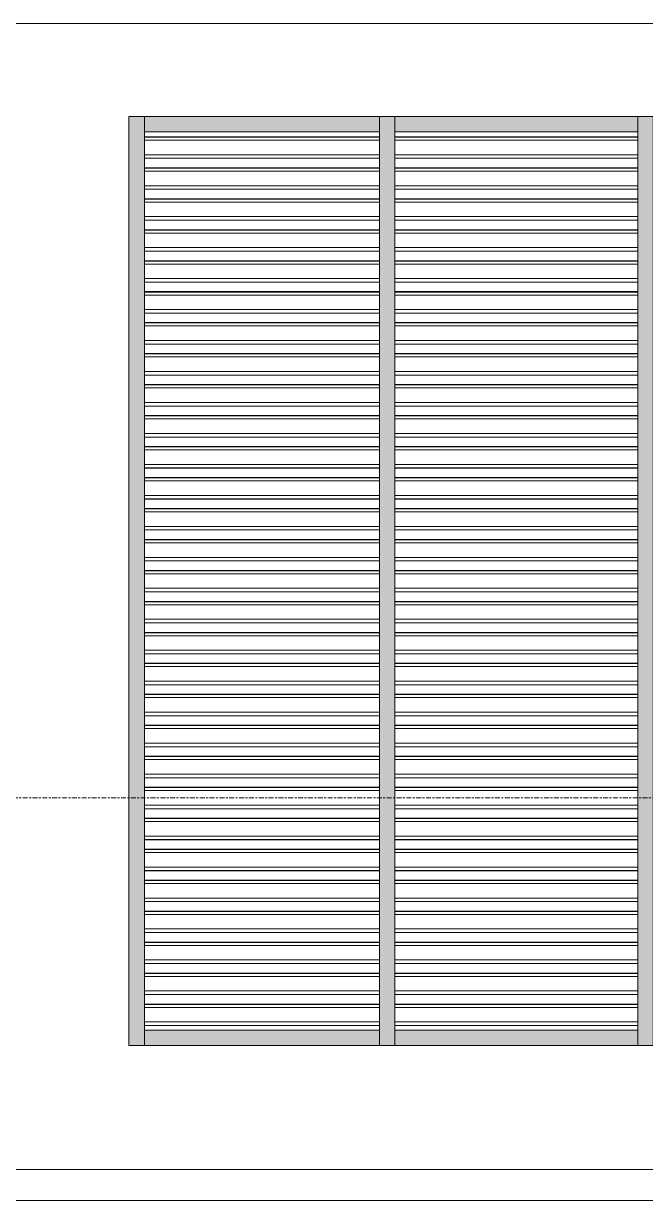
# Model space of a CAD drawing. Header units: millimetres. Extents: x 68650 to 268645, y -2410 to 17645.
# Drawn here: x 136209 to 138215, y 900 to 4700 of the extents above; entities that cross this region are included whole.
import ezdxf

# ---------------------------------------------------------------- set-up
doc = ezdxf.new("R2010")
doc.units = ezdxf.units.MM
doc.linetypes.add('Centre', pattern=[31.75, 6.35, -4.7625, 15.875, -4.7625])
for name, color, linetype, lineweight in [('A-FLOR', 192, 'Continuous', 18), ('A-FLOR-FNSH-1', 7, 'Continuous', 18), ('A-FLOR-LEVL-2', 51, 'Centre', 9), ('A-GLAZ-CWMG', 51, 'Continuous', 18), ('A-GLAZ-CWMG-3', 254, 'Continuous', 18), ('A-WALL', 113, 'Continuous', 18)]:
    doc.layers.add(name, color=color, linetype=linetype, lineweight=lineweight)

# ---------------------------------------------------------------- blocks, each defined once
blk = doc.blocks.new('Rectangular Mullion - 50 x 100mm-2492465-TKCS_NHÀ MÁY PHÁT ĐIỆN - MẶT ĐỨNG 1')
at = {"layer": 'A-GLAZ-CWMG-3'}
blk.add_hatch(color=256, dxfattribs=at).paths.add_polyline_path([(-78144.2, 4350), (-78144.2, 4400), (-78902.6, 4400), (-78902.6, 4350), (-78575.9, 4350)])
at = {"layer": 'A-GLAZ-CWMG'}
for p, q in [((-78902.6, 4350), (-78902.6, 4400)), ((-78144.2, 4400), (-78902.6, 4400)), ((-78144.2, 4400), (-78144.2, 4350)), ((-78144.2, 4350), (-78902.6, 4350))]:
    blk.add_line(p, q, dxfattribs=at)
blk = doc.blocks.new('Rectangular Mullion - 50 x 100mm-2492466-TKCS_NHÀ MÁY PHÁT ĐIỆN - MẶT ĐỨNG 1')
at = {"layer": 'A-GLAZ-CWMG-3'}
blk.add_hatch(color=256, dxfattribs=at).paths.add_polyline_path([(-78094.2, 4350), (-77310.9, 4350), (-77310.9, 4400), (-78094.2, 4400)])
at = {"layer": 'A-GLAZ-CWMG'}
for p, q in [((-78094.2, 4350), (-78094.2, 4400)), ((-77310.9, 4400), (-78094.2, 4400)), ((-77310.9, 4400), (-77310.9, 4350)), ((-77310.9, 4350), (-78094.2, 4350))]:
    blk.add_line(p, q, dxfattribs=at)
blk = doc.blocks.new('Rectangular Mullion - 50 x 100mm-2492468-TKCS_NHÀ MÁY PHÁT ĐIỆN - MẶT ĐỨNG 1')
at = {"layer": 'A-GLAZ-CWMG-3'}
blk.add_hatch(color=256, dxfattribs=at).paths.add_polyline_path([(-77937.3, 1400), (-77310.9, 1400), (-77310.9, 1450), (-78094.2, 1450), (-78094.2, 1400)])
at = {"layer": 'A-GLAZ-CWMG'}
for p, q in [((-78094.2, 1400), (-78094.2, 1450)), ((-78094.2, 1450), (-77310.9, 1450)), ((-77310.9, 1450), (-77310.9, 1400)), ((-78094.2, 1400), (-77310.9, 1400))]:
    blk.add_line(p, q, dxfattribs=at)
blk = doc.blocks.new('Rectangular Mullion - 50 x 100mm-2492467-TKCS_NHÀ MÁY PHÁT ĐIỆN - MẶT ĐỨNG 1')
at = {"layer": 'A-GLAZ-CWMG-3'}
blk.add_hatch(color=256, dxfattribs=at).paths.add_polyline_path([(-77260.9, 1400), (-76502.6, 1400), (-76502.6, 1450), (-77260.9, 1450)])
at = {"layer": 'A-GLAZ-CWMG'}
for p, q in [((-77260.9, 1400), (-77260.9, 1450)), ((-77260.9, 1450), (-76502.6, 1450)), ((-76502.6, 1450), (-76502.6, 1400)), ((-77260.9, 1400), (-76502.6, 1400))]:
    blk.add_line(p, q, dxfattribs=at)
blk = doc.blocks.new('Rectangular Mullion - 50 x 100mm-2333207-TKCS_NHÀ MÁY PHÁT ĐIỆN - MẶT ĐỨNG 1')
at = {"layer": 'A-GLAZ-CWMG-3'}
blk.add_hatch(color=256, dxfattribs=at).paths.add_polyline_path([(-78902.564287, 1400), (-78902.564287, 1500), (-78952.564287, 1500), (-78952.564287, 1400)])
at = {"layer": 'A-GLAZ-CWMG'}
for p, q in [((-78952.564287, 1500), (-78952.564287, 1400)), ((-78902.564287, 1500), (-78902.564287, 1400)), ((-78902.564287, 1400), (-78952.564287, 1400))]:
    blk.add_line(p, q, dxfattribs=at)
blk = doc.blocks.new('Rectangular Mullion - 50 x 100mm-2333208-TKCS_NHÀ MÁY PHÁT ĐIỆN - MẶT ĐỨNG 1')
at = {"layer": 'A-GLAZ-CWMG-3'}
blk.add_hatch(color=256, dxfattribs=at).paths.add_polyline_path([(-78902.564287, 1500), (-78902.564287, 1600), (-78952.564287, 1600), (-78952.564287, 1500)])
at = {"layer": 'A-GLAZ-CWMG'}
for p, q in [((-78952.564287, 1600), (-78952.564287, 1500)), ((-78902.564287, 1600), (-78902.564287, 1500))]:
    blk.add_line(p, q, dxfattribs=at)
blk = doc.blocks.new('Rectangular Mullion - MULLION LA SACH-2492470-TKCS_NHÀ MÁY PHÁT ĐIỆN - MẶT ĐỨNG 1')
at = {"layer": 'A-GLAZ-CWMG'}
for p, q in [((-77310.9, 1534.3), (-78094.2, 1534.3)), ((-77310.9, 1533.3), (-78094.2, 1533.3)), ((-77310.9, 1533.2), (-78094.2, 1533.2)), ((-77310.9, 1523.5), (-78094.2, 1523.5)), ((-77310.9, 1476.5), (-78094.2, 1476.5)), ((-77310.9, 1465), (-78094.2, 1465)), ((-77310.9, 1464.8), (-78094.2, 1464.8))]:
    blk.add_line(p, q, dxfattribs=at)
blk = doc.blocks.new('Rectangular Mullion - MULLION LA SACH-2492469-TKCS_NHÀ MÁY PHÁT ĐIỆN - MẶT ĐỨNG 1')
at = {"layer": 'A-GLAZ-CWMG'}
for p, q in [((-76502.6, 1534.3), (-77260.9, 1534.3)), ((-76502.6, 1533.3), (-77260.9, 1533.3)), ((-76502.6, 1533.2), (-77260.9, 1533.2)), ((-76502.6, 1523.5), (-77260.9, 1523.5)), ((-76502.6, 1476.5), (-77260.9, 1476.5)), ((-76502.6, 1465), (-77260.9, 1465)), ((-76502.6, 1464.8), (-77260.9, 1464.8))]:
    blk.add_line(p, q, dxfattribs=at)
blk = doc.blocks.new('Rectangular Mullion - 50 x 100mm-2333204-TKCS_NHÀ MÁY PHÁT ĐIỆN - MẶT ĐỨNG 1')
at = {"layer": 'A-GLAZ-CWMG-3'}
blk.add_hatch(color=256, dxfattribs=at).paths.add_polyline_path([(-77310.9, 1400), (-77260.9, 1400), (-77260.9, 1500), (-77310.9, 1500)])
at = {"layer": 'A-GLAZ-CWMG'}
for p, q in [((-77310.9, 1500), (-77310.9, 1400)), ((-77260.9, 1500), (-77260.9, 1400)), ((-77260.9, 1400), (-77310.9, 1400))]:
    blk.add_line(p, q, dxfattribs=at)
blk = doc.blocks.new('Rectangular Mullion - 50 x 100mm-2333205-TKCS_NHÀ MÁY PHÁT ĐIỆN - MẶT ĐỨNG 1')
at = {"layer": 'A-GLAZ-CWMG-3'}
blk.add_hatch(color=256, dxfattribs=at).paths.add_polyline_path([(-77310.9, 1500), (-77260.9, 1500), (-77260.9, 1600), (-77310.9, 1600)])
at = {"layer": 'A-GLAZ-CWMG'}
for p, q in [((-77310.9, 1600), (-77310.9, 1500)), ((-77260.9, 1600), (-77260.9, 1500))]:
    blk.add_line(p, q, dxfattribs=at)
blk = doc.blocks.new('Rectangular Mullion - 50 x 100mm-2333209-TKCS_NHÀ MÁY PHÁT ĐIỆN - MẶT ĐỨNG 1')
at = {"layer": 'A-GLAZ-CWMG-3'}
blk.add_hatch(color=256, dxfattribs=at).paths.add_polyline_path([(-78902.564287, 4300), (-78902.564287, 4400), (-78952.564287, 4400), (-78952.564287, 4300)])
at = {"layer": 'A-GLAZ-CWMG'}
for p, q in [((-78952.564287, 4400), (-78902.564287, 4400)), ((-78952.564287, 4400), (-78952.564287, 4300)), ((-78902.564287, 4400), (-78902.564287, 4300))]:
    blk.add_line(p, q, dxfattribs=at)
blk = doc.blocks.new('Rectangular Mullion - 50 x 100mm-2333206-TKCS_NHÀ MÁY PHÁT ĐIỆN - MẶT ĐỨNG 1')
at = {"layer": 'A-GLAZ-CWMG-3'}
blk.add_hatch(color=256, dxfattribs=at).paths.add_polyline_path([(-77310.9, 4300), (-77260.9, 4300), (-77260.9, 4400), (-77310.9, 4400)])
at = {"layer": 'A-GLAZ-CWMG'}
for p, q in [((-77310.9, 4400), (-77260.9, 4400)), ((-77310.9, 4400), (-77310.9, 4300)), ((-77260.9, 4400), (-77260.9, 4300))]:
    blk.add_line(p, q, dxfattribs=at)

msp = doc.modelspace()

# ---------------------------------------------------------------- linework, layer by layer
at = {"layer": 'A-FLOR'}
for p, q in [((144048.8, 4700), (126048.8, 4700)), ((126048.8, 1000), (144048.8, 1000))]:
    msp.add_line(p, q, dxfattribs=at)
at = {"layer": 'A-FLOR-FNSH-1'}
msp.add_line((145142, 900), (124848.8, 900), dxfattribs=at)
at = {"layer": 'A-FLOR-LEVL-2'}
msp.add_line((123653.4, 2200), (147058.7, 2200), dxfattribs=at)
at = {"layer": 'A-WALL'}
for p, q in [((136548.8, 1400), (136548.8, 4400)), ((136548.8, 4400), (139048.8, 4400)), ((139048.8, 1400), (136548.8, 1400))]:
    msp.add_line(p, q, dxfattribs=at)

# ---------------------------------------------------------------- block references
at = {"layer": 'A-GLAZ-CWMG'}
for name, p in [('Rectangular Mullion - 50 x 100mm-2333209-TKCS_NHÀ MÁY PHÁT ĐIỆN - MẶT ĐỨNG 1', (215501.3, 0)), ('Rectangular Mullion - 50 x 100mm-2492465-TKCS_NHÀ MÁY PHÁT ĐIỆN - MẶT ĐỨNG 1', (215501.3, 0)), ('Rectangular Mullion - 50 x 100mm-2333206-TKCS_NHÀ MÁY PHÁT ĐIỆN - MẶT ĐỨNG 1', (214668, 0)), ('Rectangular Mullion - 50 x 100mm-2492466-TKCS_NHÀ MÁY PHÁT ĐIỆN - MẶT ĐỨNG 1', (215501.3, 0)), ('Rectangular Mullion - 50 x 100mm-2333206-TKCS_NHÀ MÁY PHÁT ĐIỆN - MẶT ĐỨNG 1', (215501.3, 0)), ('Rectangular Mullion - MULLION LA SACH-2492469-TKCS_NHÀ MÁY PHÁT ĐIỆN - MẶT ĐỨNG 1', (213859.7, 2800)), ('Rectangular Mullion - MULLION LA SACH-2492470-TKCS_NHÀ MÁY PHÁT ĐIỆN - MẶT ĐỨNG 1', (215501.3, 2800)), ('Rectangular Mullion - 50 x 100mm-2333208-TKCS_NHÀ MÁY PHÁT ĐIỆN - MẶT ĐỨNG 1', (215501.3, 2700)), ('Rectangular Mullion - 50 x 100mm-2333205-TKCS_NHÀ MÁY PHÁT ĐIỆN - MẶT ĐỨNG 1', (214668, 2700)), ('Rectangular Mullion - 50 x 100mm-2333205-TKCS_NHÀ MÁY PHÁT ĐIỆN - MẶT ĐỨNG 1', (215501.3, 2700)), ('Rectangular Mullion - MULLION LA SACH-2492469-TKCS_NHÀ MÁY PHÁT ĐIỆN - MẶT ĐỨNG 1', (213859.7, 2700)), ('Rectangular Mullion - MULLION LA SACH-2492470-TKCS_NHÀ MÁY PHÁT ĐIỆN - MẶT ĐỨNG 1', (215501.3, 2700)), ('Rectangular Mullion - 50 x 100mm-2333208-TKCS_NHÀ MÁY PHÁT ĐIỆN - MẶT ĐỨNG 1', (215501.3, 2600)), ('Rectangular Mullion - 50 x 100mm-2333205-TKCS_NHÀ MÁY PHÁT ĐIỆN - MẶT ĐỨNG 1', (214668, 2600)), ('Rectangular Mullion - 50 x 100mm-2333205-TKCS_NHÀ MÁY PHÁT ĐIỆN - MẶT ĐỨNG 1', (215501.3, 2600)), ('Rectangular Mullion - MULLION LA SACH-2492469-TKCS_NHÀ MÁY PHÁT ĐIỆN - MẶT ĐỨNG 1', (213859.7, 2600)), ('Rectangular Mullion - MULLION LA SACH-2492470-TKCS_NHÀ MÁY PHÁT ĐIỆN - MẶT ĐỨNG 1', (215501.3, 2600)), ('Rectangular Mullion - 50 x 100mm-2333208-TKCS_NHÀ MÁY PHÁT ĐIỆN - MẶT ĐỨNG 1', (215501.3, 2500)), ('Rectangular Mullion - 50 x 100mm-2333205-TKCS_NHÀ MÁY PHÁT ĐIỆN - MẶT ĐỨNG 1', (214668, 2500)), ('Rectangular Mullion - 50 x 100mm-2333205-TKCS_NHÀ MÁY PHÁT ĐIỆN - MẶT ĐỨNG 1', (215501.3, 2500)), ('Rectangular Mullion - MULLION LA SACH-2492469-TKCS_NHÀ MÁY PHÁT ĐIỆN - MẶT ĐỨNG 1', (213859.7, 2500)), ('Rectangular Mullion - MULLION LA SACH-2492470-TKCS_NHÀ MÁY PHÁT ĐIỆN - MẶT ĐỨNG 1', (215501.3, 2500)), ('Rectangular Mullion - 50 x 100mm-2333208-TKCS_NHÀ MÁY PHÁT ĐIỆN - MẶT ĐỨNG 1', (215501.3, 2400)), ('Rectangular Mullion - 50 x 100mm-2333205-TKCS_NHÀ MÁY PHÁT ĐIỆN - MẶT ĐỨNG 1', (214668, 2400)), ('Rectangular Mullion - 50 x 100mm-2333205-TKCS_NHÀ MÁY PHÁT ĐIỆN - MẶT ĐỨNG 1', (215501.3, 2400)), ('Rectangular Mullion - MULLION LA SACH-2492469-TKCS_NHÀ MÁY PHÁT ĐIỆN - MẶT ĐỨNG 1', (213859.7, 2400)), ('Rectangular Mullion - MULLION LA SACH-2492470-TKCS_NHÀ MÁY PHÁT ĐIỆN - MẶT ĐỨNG 1', (215501.3, 2400)), ('Rectangular Mullion - 50 x 100mm-2333208-TKCS_NHÀ MÁY PHÁT ĐIỆN - MẶT ĐỨNG 1', (215501.3, 2300)), ('Rectangular Mullion - 50 x 100mm-2333205-TKCS_NHÀ MÁY PHÁT ĐIỆN - MẶT ĐỨNG 1', (214668, 2300)), ('Rectangular Mullion - 50 x 100mm-2333205-TKCS_NHÀ MÁY PHÁT ĐIỆN - MẶT ĐỨNG 1', (215501.3, 2300)), ('Rectangular Mullion - 50 x 100mm-2333208-TKCS_NHÀ MÁY PHÁT ĐIỆN - MẶT ĐỨNG 1', (215501.3, 2200)), ('Rectangular Mullion - MULLION LA SACH-2492469-TKCS_NHÀ MÁY PHÁT ĐIỆN - MẶT ĐỨNG 1', (213859.7, 2300)), ('Rectangular Mullion - 50 x 100mm-2333205-TKCS_NHÀ MÁY PHÁT ĐIỆN - MẶT ĐỨNG 1', (214668, 2200)), ('Rectangular Mullion - MULLION LA SACH-2492470-TKCS_NHÀ MÁY PHÁT ĐIỆN - MẶT ĐỨNG 1', (215501.3, 2300)), ('Rectangular Mullion - 50 x 100mm-2333205-TKCS_NHÀ MÁY PHÁT ĐIỆN - MẶT ĐỨNG 1', (215501.3, 2200)), ('Rectangular Mullion - MULLION LA SACH-2492469-TKCS_NHÀ MÁY PHÁT ĐIỆN - MẶT ĐỨNG 1', (213859.7, 2200)), ('Rectangular Mullion - MULLION LA SACH-2492470-TKCS_NHÀ MÁY PHÁT ĐIỆN - MẶT ĐỨNG 1', (215501.3, 2200)), ('Rectangular Mullion - 50 x 100mm-2333208-TKCS_NHÀ MÁY PHÁT ĐIỆN - MẶT ĐỨNG 1', (215501.3, 2100)), ('Rectangular Mullion - 50 x 100mm-2333205-TKCS_NHÀ MÁY PHÁT ĐIỆN - MẶT ĐỨNG 1', (214668, 2100)), ('Rectangular Mullion - 50 x 100mm-2333205-TKCS_NHÀ MÁY PHÁT ĐIỆN - MẶT ĐỨNG 1', (215501.3, 2100)), ('Rectangular Mullion - MULLION LA SACH-2492469-TKCS_NHÀ MÁY PHÁT ĐIỆN - MẶT ĐỨNG 1', (213859.7, 2100)), ('Rectangular Mullion - MULLION LA SACH-2492470-TKCS_NHÀ MÁY PHÁT ĐIỆN - MẶT ĐỨNG 1', (215501.3, 2100)), ('Rectangular Mullion - 50 x 100mm-2333208-TKCS_NHÀ MÁY PHÁT ĐIỆN - MẶT ĐỨNG 1', (215501.3, 2000)), ('Rectangular Mullion - 50 x 100mm-2333205-TKCS_NHÀ MÁY PHÁT ĐIỆN - MẶT ĐỨNG 1', (214668, 2000)), ('Rectangular Mullion - 50 x 100mm-2333205-TKCS_NHÀ MÁY PHÁT ĐIỆN - MẶT ĐỨNG 1', (215501.3, 2000)), ('Rectangular Mullion - MULLION LA SACH-2492469-TKCS_NHÀ MÁY PHÁT ĐIỆN - MẶT ĐỨNG 1', (213859.7, 2000)), ('Rectangular Mullion - MULLION LA SACH-2492470-TKCS_NHÀ MÁY PHÁT ĐIỆN - MẶT ĐỨNG 1', (215501.3, 2000)), ('Rectangular Mullion - 50 x 100mm-2333208-TKCS_NHÀ MÁY PHÁT ĐIỆN - MẶT ĐỨNG 1', (215501.3, 1900)), ('Rectangular Mullion - 50 x 100mm-2333205-TKCS_NHÀ MÁY PHÁT ĐIỆN - MẶT ĐỨNG 1', (214668, 1900)), ('Rectangular Mullion - 50 x 100mm-2333205-TKCS_NHÀ MÁY PHÁT ĐIỆN - MẶT ĐỨNG 1', (215501.3, 1900)), ('Rectangular Mullion - MULLION LA SACH-2492469-TKCS_NHÀ MÁY PHÁT ĐIỆN - MẶT ĐỨNG 1', (213859.7, 1900)), ('Rectangular Mullion - MULLION LA SACH-2492470-TKCS_NHÀ MÁY PHÁT ĐIỆN - MẶT ĐỨNG 1', (215501.3, 1900)), ('Rectangular Mullion - 50 x 100mm-2333208-TKCS_NHÀ MÁY PHÁT ĐIỆN - MẶT ĐỨNG 1', (215501.3, 1800)), ('Rectangular Mullion - 50 x 100mm-2333205-TKCS_NHÀ MÁY PHÁT ĐIỆN - MẶT ĐỨNG 1', (214668, 1800)), ('Rectangular Mullion - 50 x 100mm-2333205-TKCS_NHÀ MÁY PHÁT ĐIỆN - MẶT ĐỨNG 1', (215501.3, 1800)), ('Rectangular Mullion - MULLION LA SACH-2492469-TKCS_NHÀ MÁY PHÁT ĐIỆN - MẶT ĐỨNG 1', (213859.7, 1800)), ('Rectangular Mullion - MULLION LA SACH-2492470-TKCS_NHÀ MÁY PHÁT ĐIỆN - MẶT ĐỨNG 1', (215501.3, 1800)), ('Rectangular Mullion - 50 x 100mm-2333208-TKCS_NHÀ MÁY PHÁT ĐIỆN - MẶT ĐỨNG 1', (215501.3, 1700)), ('Rectangular Mullion - 50 x 100mm-2333205-TKCS_NHÀ MÁY PHÁT ĐIỆN - MẶT ĐỨNG 1', (214668, 1700)), ('Rectangular Mullion - 50 x 100mm-2333205-TKCS_NHÀ MÁY PHÁT ĐIỆN - MẶT ĐỨNG 1', (215501.3, 1700)), ('Rectangular Mullion - MULLION LA SACH-2492469-TKCS_NHÀ MÁY PHÁT ĐIỆN - MẶT ĐỨNG 1', (213859.7, 1700)), ('Rectangular Mullion - MULLION LA SACH-2492470-TKCS_NHÀ MÁY PHÁT ĐIỆN - MẶT ĐỨNG 1', (215501.3, 1700)), ('Rectangular Mullion - 50 x 100mm-2333208-TKCS_NHÀ MÁY PHÁT ĐIỆN - MẶT ĐỨNG 1', (215501.3, 1600)), ('Rectangular Mullion - 50 x 100mm-2333205-TKCS_NHÀ MÁY PHÁT ĐIỆN - MẶT ĐỨNG 1', (214668, 1600)), ('Rectangular Mullion - 50 x 100mm-2333205-TKCS_NHÀ MÁY PHÁT ĐIỆN - MẶT ĐỨNG 1', (215501.3, 1600)), ('Rectangular Mullion - MULLION LA SACH-2492469-TKCS_NHÀ MÁY PHÁT ĐIỆN - MẶT ĐỨNG 1', (213859.7, 1600)), ('Rectangular Mullion - MULLION LA SACH-2492470-TKCS_NHÀ MÁY PHÁT ĐIỆN - MẶT ĐỨNG 1', (215501.3, 1600)), ('Rectangular Mullion - 50 x 100mm-2333208-TKCS_NHÀ MÁY PHÁT ĐIỆN - MẶT ĐỨNG 1', (215501.3, 1500)), ('Rectangular Mullion - 50 x 100mm-2333205-TKCS_NHÀ MÁY PHÁT ĐIỆN - MẶT ĐỨNG 1', (214668, 1500)), ('Rectangular Mullion - 50 x 100mm-2333205-TKCS_NHÀ MÁY PHÁT ĐIỆN - MẶT ĐỨNG 1', (215501.3, 1500)), ('Rectangular Mullion - MULLION LA SACH-2492469-TKCS_NHÀ MÁY PHÁT ĐIỆN - MẶT ĐỨNG 1', (213859.7, 1500)), ('Rectangular Mullion - MULLION LA SACH-2492470-TKCS_NHÀ MÁY PHÁT ĐIỆN - MẶT ĐỨNG 1', (215501.3, 1500)), ('Rectangular Mullion - 50 x 100mm-2333208-TKCS_NHÀ MÁY PHÁT ĐIỆN - MẶT ĐỨNG 1', (215501.3, 1400)), ('Rectangular Mullion - 50 x 100mm-2333205-TKCS_NHÀ MÁY PHÁT ĐIỆN - MẶT ĐỨNG 1', (214668, 1400)), ('Rectangular Mullion - 50 x 100mm-2333205-TKCS_NHÀ MÁY PHÁT ĐIỆN - MẶT ĐỨNG 1', (215501.3, 1400)), ('Rectangular Mullion - MULLION LA SACH-2492469-TKCS_NHÀ MÁY PHÁT ĐIỆN - MẶT ĐỨNG 1', (213859.7, 1400)), ('Rectangular Mullion - MULLION LA SACH-2492470-TKCS_NHÀ MÁY PHÁT ĐIỆN - MẶT ĐỨNG 1', (215501.3, 1400)), ('Rectangular Mullion - 50 x 100mm-2333208-TKCS_NHÀ MÁY PHÁT ĐIỆN - MẶT ĐỨNG 1', (215501.3, 1300)), ('Rectangular Mullion - 50 x 100mm-2333205-TKCS_NHÀ MÁY PHÁT ĐIỆN - MẶT ĐỨNG 1', (214668, 1300)), ('Rectangular Mullion - 50 x 100mm-2333205-TKCS_NHÀ MÁY PHÁT ĐIỆN - MẶT ĐỨNG 1', (215501.3, 1300)), ('Rectangular Mullion - MULLION LA SACH-2492469-TKCS_NHÀ MÁY PHÁT ĐIỆN - MẶT ĐỨNG 1', (213859.7, 1300)), ('Rectangular Mullion - MULLION LA SACH-2492470-TKCS_NHÀ MÁY PHÁT ĐIỆN - MẶT ĐỨNG 1', (215501.3, 1300)), ('Rectangular Mullion - 50 x 100mm-2333208-TKCS_NHÀ MÁY PHÁT ĐIỆN - MẶT ĐỨNG 1', (215501.3, 1200)), ('Rectangular Mullion - 50 x 100mm-2333205-TKCS_NHÀ MÁY PHÁT ĐIỆN - MẶT ĐỨNG 1', (214668, 1200)), ('Rectangular Mullion - 50 x 100mm-2333205-TKCS_NHÀ MÁY PHÁT ĐIỆN - MẶT ĐỨNG 1', (215501.3, 1200)), ('Rectangular Mullion - 50 x 100mm-2333208-TKCS_NHÀ MÁY PHÁT ĐIỆN - MẶT ĐỨNG 1', (215501.3, 1100)), ('Rectangular Mullion - MULLION LA SACH-2492469-TKCS_NHÀ MÁY PHÁT ĐIỆN - MẶT ĐỨNG 1', (213859.7, 1200)), ('Rectangular Mullion - 50 x 100mm-2333205-TKCS_NHÀ MÁY PHÁT ĐIỆN - MẶT ĐỨNG 1', (214668, 1100)), ('Rectangular Mullion - MULLION LA SACH-2492470-TKCS_NHÀ MÁY PHÁT ĐIỆN - MẶT ĐỨNG 1', (215501.3, 1200)), ('Rectangular Mullion - 50 x 100mm-2333205-TKCS_NHÀ MÁY PHÁT ĐIỆN - MẶT ĐỨNG 1', (215501.3, 1100)), ('Rectangular Mullion - MULLION LA SACH-2492469-TKCS_NHÀ MÁY PHÁT ĐIỆN - MẶT ĐỨNG 1', (213859.7, 1100)), ('Rectangular Mullion - MULLION LA SACH-2492470-TKCS_NHÀ MÁY PHÁT ĐIỆN - MẶT ĐỨNG 1', (215501.3, 1100)), ('Rectangular Mullion - 50 x 100mm-2333208-TKCS_NHÀ MÁY PHÁT ĐIỆN - MẶT ĐỨNG 1', (215501.3, 1000)), ('Rectangular Mullion - 50 x 100mm-2333205-TKCS_NHÀ MÁY PHÁT ĐIỆN - MẶT ĐỨNG 1', (214668, 1000)), ('Rectangular Mullion - 50 x 100mm-2333205-TKCS_NHÀ MÁY PHÁT ĐIỆN - MẶT ĐỨNG 1', (215501.3, 1000)), ('Rectangular Mullion - MULLION LA SACH-2492469-TKCS_NHÀ MÁY PHÁT ĐIỆN - MẶT ĐỨNG 1', (213859.7, 1000)), ('Rectangular Mullion - MULLION LA SACH-2492470-TKCS_NHÀ MÁY PHÁT ĐIỆN - MẶT ĐỨNG 1', (215501.3, 1000)), ('Rectangular Mullion - 50 x 100mm-2333208-TKCS_NHÀ MÁY PHÁT ĐIỆN - MẶT ĐỨNG 1', (215501.3, 900)), ('Rectangular Mullion - 50 x 100mm-2333205-TKCS_NHÀ MÁY PHÁT ĐIỆN - MẶT ĐỨNG 1', (214668, 900)), ('Rectangular Mullion - 50 x 100mm-2333205-TKCS_NHÀ MÁY PHÁT ĐIỆN - MẶT ĐỨNG 1', (215501.3, 900)), ('Rectangular Mullion - MULLION LA SACH-2492469-TKCS_NHÀ MÁY PHÁT ĐIỆN - MẶT ĐỨNG 1', (213859.7, 900)), ('Rectangular Mullion - MULLION LA SACH-2492470-TKCS_NHÀ MÁY PHÁT ĐIỆN - MẶT ĐỨNG 1', (215501.3, 900)), ('Rectangular Mullion - 50 x 100mm-2333208-TKCS_NHÀ MÁY PHÁT ĐIỆN - MẶT ĐỨNG 1', (215501.3, 800)), ('Rectangular Mullion - 50 x 100mm-2333205-TKCS_NHÀ MÁY PHÁT ĐIỆN - MẶT ĐỨNG 1', (214668, 800)), ('Rectangular Mullion - 50 x 100mm-2333205-TKCS_NHÀ MÁY PHÁT ĐIỆN - MẶT ĐỨNG 1', (215501.3, 800)), ('Rectangular Mullion - MULLION LA SACH-2492469-TKCS_NHÀ MÁY PHÁT ĐIỆN - MẶT ĐỨNG 1', (213859.7, 800)), ('Rectangular Mullion - MULLION LA SACH-2492470-TKCS_NHÀ MÁY PHÁT ĐIỆN - MẶT ĐỨNG 1', (215501.3, 800)), ('Rectangular Mullion - 50 x 100mm-2333208-TKCS_NHÀ MÁY PHÁT ĐIỆN - MẶT ĐỨNG 1', (215501.3, 700)), ('Rectangular Mullion - 50 x 100mm-2333205-TKCS_NHÀ MÁY PHÁT ĐIỆN - MẶT ĐỨNG 1', (214668, 700)), ('Rectangular Mullion - 50 x 100mm-2333205-TKCS_NHÀ MÁY PHÁT ĐIỆN - MẶT ĐỨNG 1', (215501.3, 700)), ('Rectangular Mullion - MULLION LA SACH-2492469-TKCS_NHÀ MÁY PHÁT ĐIỆN - MẶT ĐỨNG 1', (213859.7, 700)), ('Rectangular Mullion - MULLION LA SACH-2492470-TKCS_NHÀ MÁY PHÁT ĐIỆN - MẶT ĐỨNG 1', (215501.3, 700)), ('Rectangular Mullion - 50 x 100mm-2333208-TKCS_NHÀ MÁY PHÁT ĐIỆN - MẶT ĐỨNG 1', (215501.3, 600)), ('Rectangular Mullion - 50 x 100mm-2333205-TKCS_NHÀ MÁY PHÁT ĐIỆN - MẶT ĐỨNG 1', (214668, 600)), ('Rectangular Mullion - 50 x 100mm-2333205-TKCS_NHÀ MÁY PHÁT ĐIỆN - MẶT ĐỨNG 1', (215501.3, 600)), ('Rectangular Mullion - MULLION LA SACH-2492469-TKCS_NHÀ MÁY PHÁT ĐIỆN - MẶT ĐỨNG 1', (213859.7, 600)), ('Rectangular Mullion - MULLION LA SACH-2492470-TKCS_NHÀ MÁY PHÁT ĐIỆN - MẶT ĐỨNG 1', (215501.3, 600)), ('Rectangular Mullion - 50 x 100mm-2333208-TKCS_NHÀ MÁY PHÁT ĐIỆN - MẶT ĐỨNG 1', (215501.3, 500)), ('Rectangular Mullion - 50 x 100mm-2333205-TKCS_NHÀ MÁY PHÁT ĐIỆN - MẶT ĐỨNG 1', (214668, 500)), ('Rectangular Mullion - 50 x 100mm-2333205-TKCS_NHÀ MÁY PHÁT ĐIỆN - MẶT ĐỨNG 1', (215501.3, 500)), ('Rectangular Mullion - MULLION LA SACH-2492469-TKCS_NHÀ MÁY PHÁT ĐIỆN - MẶT ĐỨNG 1', (213859.7, 500)), ('Rectangular Mullion - MULLION LA SACH-2492470-TKCS_NHÀ MÁY PHÁT ĐIỆN - MẶT ĐỨNG 1', (215501.3, 500)), ('Rectangular Mullion - 50 x 100mm-2333208-TKCS_NHÀ MÁY PHÁT ĐIỆN - MẶT ĐỨNG 1', (215501.3, 400)), ('Rectangular Mullion - 50 x 100mm-2333205-TKCS_NHÀ MÁY PHÁT ĐIỆN - MẶT ĐỨNG 1', (214668, 400)), ('Rectangular Mullion - 50 x 100mm-2333205-TKCS_NHÀ MÁY PHÁT ĐIỆN - MẶT ĐỨNG 1', (215501.3, 400)), ('Rectangular Mullion - 50 x 100mm-2333208-TKCS_NHÀ MÁY PHÁT ĐIỆN - MẶT ĐỨNG 1', (215501.3, 300)), ('Rectangular Mullion - MULLION LA SACH-2492469-TKCS_NHÀ MÁY PHÁT ĐIỆN - MẶT ĐỨNG 1', (213859.7, 400)), ('Rectangular Mullion - 50 x 100mm-2333205-TKCS_NHÀ MÁY PHÁT ĐIỆN - MẶT ĐỨNG 1', (214668, 300)), ('Rectangular Mullion - MULLION LA SACH-2492470-TKCS_NHÀ MÁY PHÁT ĐIỆN - MẶT ĐỨNG 1', (215501.3, 400)), ('Rectangular Mullion - 50 x 100mm-2333205-TKCS_NHÀ MÁY PHÁT ĐIỆN - MẶT ĐỨNG 1', (215501.3, 300)), ('Rectangular Mullion - MULLION LA SACH-2492469-TKCS_NHÀ MÁY PHÁT ĐIỆN - MẶT ĐỨNG 1', (213859.7, 300)), ('Rectangular Mullion - MULLION LA SACH-2492470-TKCS_NHÀ MÁY PHÁT ĐIỆN - MẶT ĐỨNG 1', (215501.3, 300)), ('Rectangular Mullion - 50 x 100mm-2333208-TKCS_NHÀ MÁY PHÁT ĐIỆN - MẶT ĐỨNG 1', (215501.3, 200)), ('Rectangular Mullion - 50 x 100mm-2333205-TKCS_NHÀ MÁY PHÁT ĐIỆN - MẶT ĐỨNG 1', (214668, 200)), ('Rectangular Mullion - 50 x 100mm-2333205-TKCS_NHÀ MÁY PHÁT ĐIỆN - MẶT ĐỨNG 1', (215501.3, 200)), ('Rectangular Mullion - MULLION LA SACH-2492469-TKCS_NHÀ MÁY PHÁT ĐIỆN - MẶT ĐỨNG 1', (213859.7, 200)), ('Rectangular Mullion - MULLION LA SACH-2492470-TKCS_NHÀ MÁY PHÁT ĐIỆN - MẶT ĐỨNG 1', (215501.3, 200)), ('Rectangular Mullion - 50 x 100mm-2333208-TKCS_NHÀ MÁY PHÁT ĐIỆN - MẶT ĐỨNG 1', (215501.3, 100)), ('Rectangular Mullion - 50 x 100mm-2333205-TKCS_NHÀ MÁY PHÁT ĐIỆN - MẶT ĐỨNG 1', (214668, 100)), ('Rectangular Mullion - 50 x 100mm-2333205-TKCS_NHÀ MÁY PHÁT ĐIỆN - MẶT ĐỨNG 1', (215501.3, 100)), ('Rectangular Mullion - MULLION LA SACH-2492469-TKCS_NHÀ MÁY PHÁT ĐIỆN - MẶT ĐỨNG 1', (213859.7, 100)), ('Rectangular Mullion - MULLION LA SACH-2492470-TKCS_NHÀ MÁY PHÁT ĐIỆN - MẶT ĐỨNG 1', (215501.3, 100)), ('Rectangular Mullion - 50 x 100mm-2333208-TKCS_NHÀ MÁY PHÁT ĐIỆN - MẶT ĐỨNG 1', (215501.3, 0)), ('Rectangular Mullion - 50 x 100mm-2333205-TKCS_NHÀ MÁY PHÁT ĐIỆN - MẶT ĐỨNG 1', (214668, 0)), ('Rectangular Mullion - 50 x 100mm-2333205-TKCS_NHÀ MÁY PHÁT ĐIỆN - MẶT ĐỨNG 1', (215501.3, 0)), ('Rectangular Mullion - MULLION LA SACH-2492469-TKCS_NHÀ MÁY PHÁT ĐIỆN - MẶT ĐỨNG 1', (213859.7, 0)), ('Rectangular Mullion - MULLION LA SACH-2492470-TKCS_NHÀ MÁY PHÁT ĐIỆN - MẶT ĐỨNG 1', (215501.3, 0)), ('Rectangular Mullion - 50 x 100mm-2333207-TKCS_NHÀ MÁY PHÁT ĐIỆN - MẶT ĐỨNG 1', (215501.3, 0)), ('Rectangular Mullion - 50 x 100mm-2333204-TKCS_NHÀ MÁY PHÁT ĐIỆN - MẶT ĐỨNG 1', (214668, 0)), ('Rectangular Mullion - 50 x 100mm-2333204-TKCS_NHÀ MÁY PHÁT ĐIỆN - MẶT ĐỨNG 1', (215501.3, 0)), ('Rectangular Mullion - 50 x 100mm-2492467-TKCS_NHÀ MÁY PHÁT ĐIỆN - MẶT ĐỨNG 1', (213859.7, 0)), ('Rectangular Mullion - 50 x 100mm-2492468-TKCS_NHÀ MÁY PHÁT ĐIỆN - MẶT ĐỨNG 1', (215501.3, 0))]:
    msp.add_blockref(name, p, dxfattribs=at)

doc.saveas('drawing.dxf')
